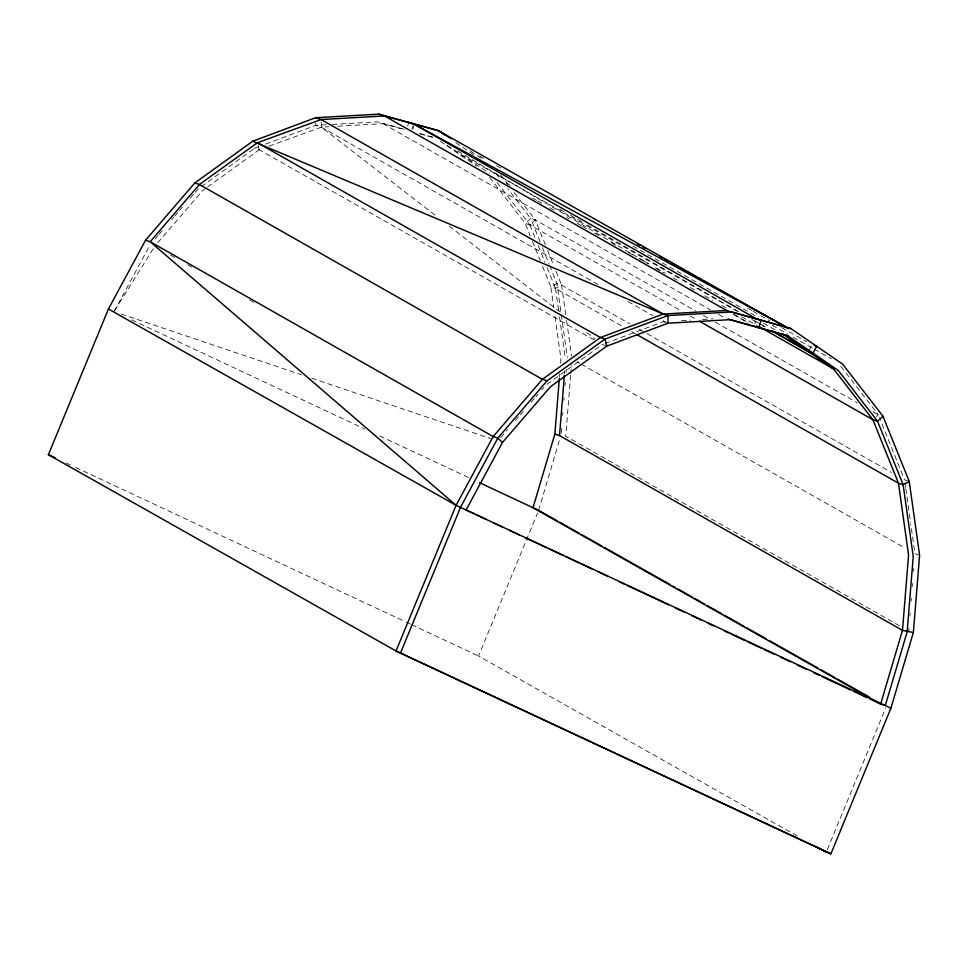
<?xml version="1.0" encoding="UTF-8"?>
<svg xmlns="http://www.w3.org/2000/svg" width="968" height="968" viewBox="0 0 968 968"><rect width="100%" height="100%" fill="white"/><g stroke="black" fill="none" stroke-linecap="round" stroke-linejoin="round"><path stroke-width="0.73" stroke-dasharray="4.84 3.63" d="M559.48 376.806L559.722 373.793M560.569 363.242L560.932 358.729L554.833 315.314M564.501 373.805L564.743 370.792M561.174 433.216L561.658 427.263M562.614 415.369L562.856 412.392M563.824 400.498L564.054 397.521M565.022 385.615L565.264 382.65M566.099 372.232L566.341 369.256M570.648 375.245L565.723 436.229L899.49 625.8M570.757 373.757L571.483 364.839M908.698 631.015L908.928 628.05M909.896 616.144L910.138 613.168M911.094 601.273L911.336 598.297M912.292 586.402L912.534 583.426M913.502 571.531L913.731 568.555M407.613 126.167L408.726 122.416M411.908 128.938L412.646 126.433M412.791 129.228L413.905 125.477M538.619 510.342L560.206 437.56M754.883 323.736L755.621 321.231M797.245 835.977L478.579 656.026L537.482 513.113M827.362 849.565L885.684 708.044M114.067 311.623L150.185 244.65M808.97 350.464L812.031 344.789M114.865 310.341L154.045 247.457M155.074 238.963L158.014 235.551M158.982 234.413L163.882 228.726M171.699 219.627L173.659 217.352M174.639 216.215L178.548 211.665M179.528 210.528L182.468 207.116M190.297 198.017L194.205 193.467M195.185 192.329L198.113 188.917L253.398 149.084M157.784 242.762L202.784 190.442L206.39 187.84M500.759 437.548L507.607 429.586M515.424 420.487L519.344 415.938M520.324 414.8L523.252 411.388M531.081 402.289L534.989 397.739M535.969 396.602L537.93 394.327M541.838 389.777L543.798 387.502M489.578 177.326L525.249 223.39L529.919 224.915L535.328 219.917L695.641 310.982M876.137 416.712L878.303 414.715L838.832 363.75M207.588 186.969L259.267 149.75L262.086 148.721M546.956 384.369L602.241 344.535L606.9 346.06M542.491 266.176L550.84 286.879L555.499 288.404L561.597 285.112L629.926 323.917M258.771 146.664L254.596 148.225L259.267 149.75L594.352 340.058M265.728 144.063L315.786 125.356L326.313 124.751M605.012 343.507L663.419 321.666L666.432 321.497M269.14 146.156L321.328 127.159L328.854 126.735M332.339 124.412L377.484 121.859L403.608 129.107M337.88 126.227L383.038 123.662L404.793 129.712M681.472 320.65L690.511 320.13M702.55 319.452L713.089 318.859M420.33 133.935L432.756 137.238M419.555 133.536L432.623 137.166M460.72 155.291L465.378 156.816L737.398 311.309M545.383 244.892L535.328 219.917L530.658 218.393L507.716 188.772M565.748 314.624L561.597 285.112L556.939 283.588L550.84 286.879L553.781 307.836M666.916 322.816L663.419 321.666L663.346 319.125M908.069 481.048L904.572 479.898L879.972 418.878M919.6 555.208L914.941 553.684L910.791 524.172M121.218 314.043L301.641 374.846M311.672 378.222L490.655 438.552M131.866 319.96L364.609 428.897M379.674 435.939L470.024 478.228M66.151 462.982L70.253 464.906M75.71 467.459L404.83 621.504M406.197 622.146L410.299 624.058M411.666 624.699L478.579 656.026M763.401 323.13L776.578 330.572M479.571 155.957L484.835 158.946M496.657 165.661L501.908 168.65M747.647 308.211L751.591 310.45M752.898 311.2L759.469 314.927M760.788 315.677L769.984 320.904M781.805 327.62L806.78 341.801M632.915 246.138L757.75 317.044M772.21 325.248L787.976 334.202M793.228 337.191L812.938 348.383M814.257 349.133L831.343 358.838M751.846 319.513L761.054 324.74M762.36 325.49L764.986 326.978M506.349 183.085L510.293 185.324M532.63 198.017L536.574 200.255M537.893 200.993L541.826 203.232M549.715 207.709L554.966 210.697M566.8 217.413L569.426 218.913M577.315 223.39L581.248 225.629M582.567 226.367L586.511 228.605M594.388 233.094L600.959 236.821M611.474 242.786L618.044 246.525M628.559 252.491L633.822 255.479M639.074 258.468L643.018 260.707M644.325 261.445L648.27 263.683M656.159 268.172L665.355 273.387M673.244 277.864L679.814 281.603M690.317 287.569L696.887 291.308M704.777 295.784L712.666 300.262M721.862 305.489L727.113 308.465M741.573 316.681L757.339 325.635M733.175 314.31L748.893 323.251M383.038 123.662L710.706 309.978M718.571 314.443L725.129 318.169M703.53 315.459L710.101 319.186M715.352 322.175L857.273 402.773M873.039 411.727L878.303 414.715L879.416 417.486M496.983 182.395L529.919 224.915L681.036 310.74M690.232 315.967L696.803 319.706M597.885 284.411L321.328 127.159L315.786 125.356L315.713 122.815M628.026 301.544L652.928 315.701M639.122 329.144L645.692 332.871M647.011 333.621L891.431 472.444M547.162 267.7L555.499 288.404L622.521 326.458M631.717 331.685L635.661 333.924M577.218 361.875L579.844 363.363M581.163 364.113L904.427 547.707M170.61 255.128L175.873 258.105M187.695 264.833L192.959 267.809M249.454 299.911L254.717 302.887M559.794 209.185L565.034 212.186M570.261 215.174L582.034 221.926M587.274 224.927L739.02 311.877M754.725 320.868L758.646 323.118M759.953 323.869L765.18 326.869M457.634 151.032L648.802 263.986M655.3 267.833L663.104 272.444M734.627 314.709L748.942 323.155M446.72 145.031L489.384 173.308M470.291 150.839L481.386 158.462M455.771 142.538L474.259 155.243M440.319 141.267L476.316 166.012M434.886 215.041L321.328 127.159L321.195 122.077M449.237 226.137L561.597 313.087M586.693 332.52L595.066 338.994M500.444 174.881L507.789 184.368M514.214 192.668L535.328 219.917M495.785 173.357L500.371 179.286M547.622 250.434L553.212 264.3M556.007 271.234L561.597 285.112M540.168 241.976L530.658 218.393L525.249 223.39L530.258 235.817M542.395 247.53L549.11 264.167M549.667 265.559L556.939 283.588L561.077 313.1M529.919 224.915L535.473 238.721M538.256 245.618L544.936 262.183M532.485 241.334L540.277 260.658M258.154 145.539L259.267 149.75M904.983 482.851L905.612 487.279M905.818 488.755L910.585 522.696M566.57 320.517L571.543 355.934M561.283 314.576L567.296 357.361M555.499 288.404L558.657 310.849M559.504 316.839L565.385 358.753"/><path stroke-width="1.45" d="M728.021 318.98L787.819 335.811L838.215 370.441L877.553 421.237L903.144 484.714L913.235 556.564L907.149 631.886L885.309 705.551L880.65 704.026L533.005 507.704L554.858 434.051L559.359 378.306M913.356 632.54L890.923 708.177L830.883 853.861L396.033 650.992L48.4 454.682L108.44 308.998L145.539 240.221L194.762 182.988L252.757 141.219L315.568 117.733L378.936 114.139L384.477 115.954L726.569 310.462L790.82 328.527L842.571 364.089L882.961 416.24L909.23 481.423L919.6 555.208L913.356 632.54L902.491 630.362L559.516 435.576L564.38 375.318M726.569 310.462L663.213 314.043L600.39 337.529L542.395 379.311L493.172 436.544L456.085 505.32L396.033 650.992L830.883 853.861M400.704 652.517L460.744 506.845L497.83 438.068L547.053 380.835L605.048 339.054L667.872 315.568L731.239 311.974L790.82 328.527M466.358 509.471L502.477 442.485L550.417 386.752L606.9 346.06L668.077 323.191L729.787 319.694L787.819 335.811M882.961 416.24L877.553 421.237L872.894 419.713L699.428 321.195M788.617 328.696L438.516 130.692L384.477 115.954L321.122 119.536L257.415 142.732L199.42 184.513L150.197 241.746L145.539 240.221M909.23 481.423L903.144 484.714L898.473 483.189L636.98 334.674M378.936 114.139L438.516 130.692L451.245 138.727M408.726 122.416L414.28 124.231L786.161 327.002L703.264 280.732M315.568 117.733L321.122 119.536L663.213 314.043L667.872 315.568L668.077 323.191M252.757 141.219L663.213 314.043M814.366 345.552L816.702 346.314L813.023 353.126L808.353 351.602L771.556 330.705M754.145 326.228L758.803 327.753L761.029 320.251L756.359 318.726L414.28 124.231M194.762 182.988L199.42 184.513L542.395 379.311L547.053 380.835M554.858 434.051L559.516 435.576M108.44 308.998L456.085 505.32L890.923 708.177M479.608 482.717L538.619 510.342L557.06 520.748M465.802 509.87L474.017 513.706M476.752 514.988L486.347 519.477M493.184 522.684L502.767 527.173M509.616 530.367L519.199 534.856M526.048 538.063L546.581 547.67M549.316 548.953L563.013 555.366M565.748 556.648L579.445 563.049M582.179 564.332L591.763 568.821M598.611 572.028L608.194 576.505M619.145 581.635L624.626 584.2M627.361 585.483L668.428 604.71M675.277 607.904L684.86 612.393M691.709 615.6L701.292 620.089M708.14 623.283L713.61 625.848M724.572 630.979L728.674 632.903M731.409 634.185L745.106 640.586M747.84 641.869L761.538 648.282M764.272 649.564L773.855 654.041M780.704 657.248L790.287 661.737M797.124 664.943L806.707 669.42M813.556 672.627L819.037 675.192M821.771 676.475L850.521 689.93M853.268 691.212L866.953 697.625M869.688 698.896L880.65 704.026L902.491 630.362L908.577 555.039L898.473 483.189L872.894 419.713L833.557 368.917L783.16 334.287M48.4 454.682L55.224 457.876M637.476 244.009L640.114 245.473M642.74 246.949L645.378 248.413M659.849 256.496L662.475 257.96M665.113 259.436L667.739 260.9M670.376 262.364L678.265 266.781M680.903 268.245L684.848 270.447M687.474 271.923L695.375 276.328M698.001 277.792L700.638 279.268M559.698 522.236L579.445 533.392M582.083 534.88L601.83 546.037M604.468 547.525L670.304 584.696M672.941 586.184L675.567 587.673M678.205 589.161L692.689 597.341M695.326 598.829L704.547 604.032M707.172 605.52L721.656 613.7M724.294 615.188L744.041 626.344M746.679 627.833L766.426 638.989M769.064 640.477L817.791 667.993M820.416 669.481L834.9 677.66M837.538 679.137L869.143 696.984M815.685 846.395L826.212 852.336M758.658 326.385L833.557 368.917M257.415 142.732L600.39 337.529L605.048 339.054L606.9 346.06M771.726 330.62L808.353 351.602M438.516 130.692L444.687 134.915M456.085 505.32L150.197 241.746L493.172 436.544L497.83 438.068L502.477 442.485"/></g></svg>
